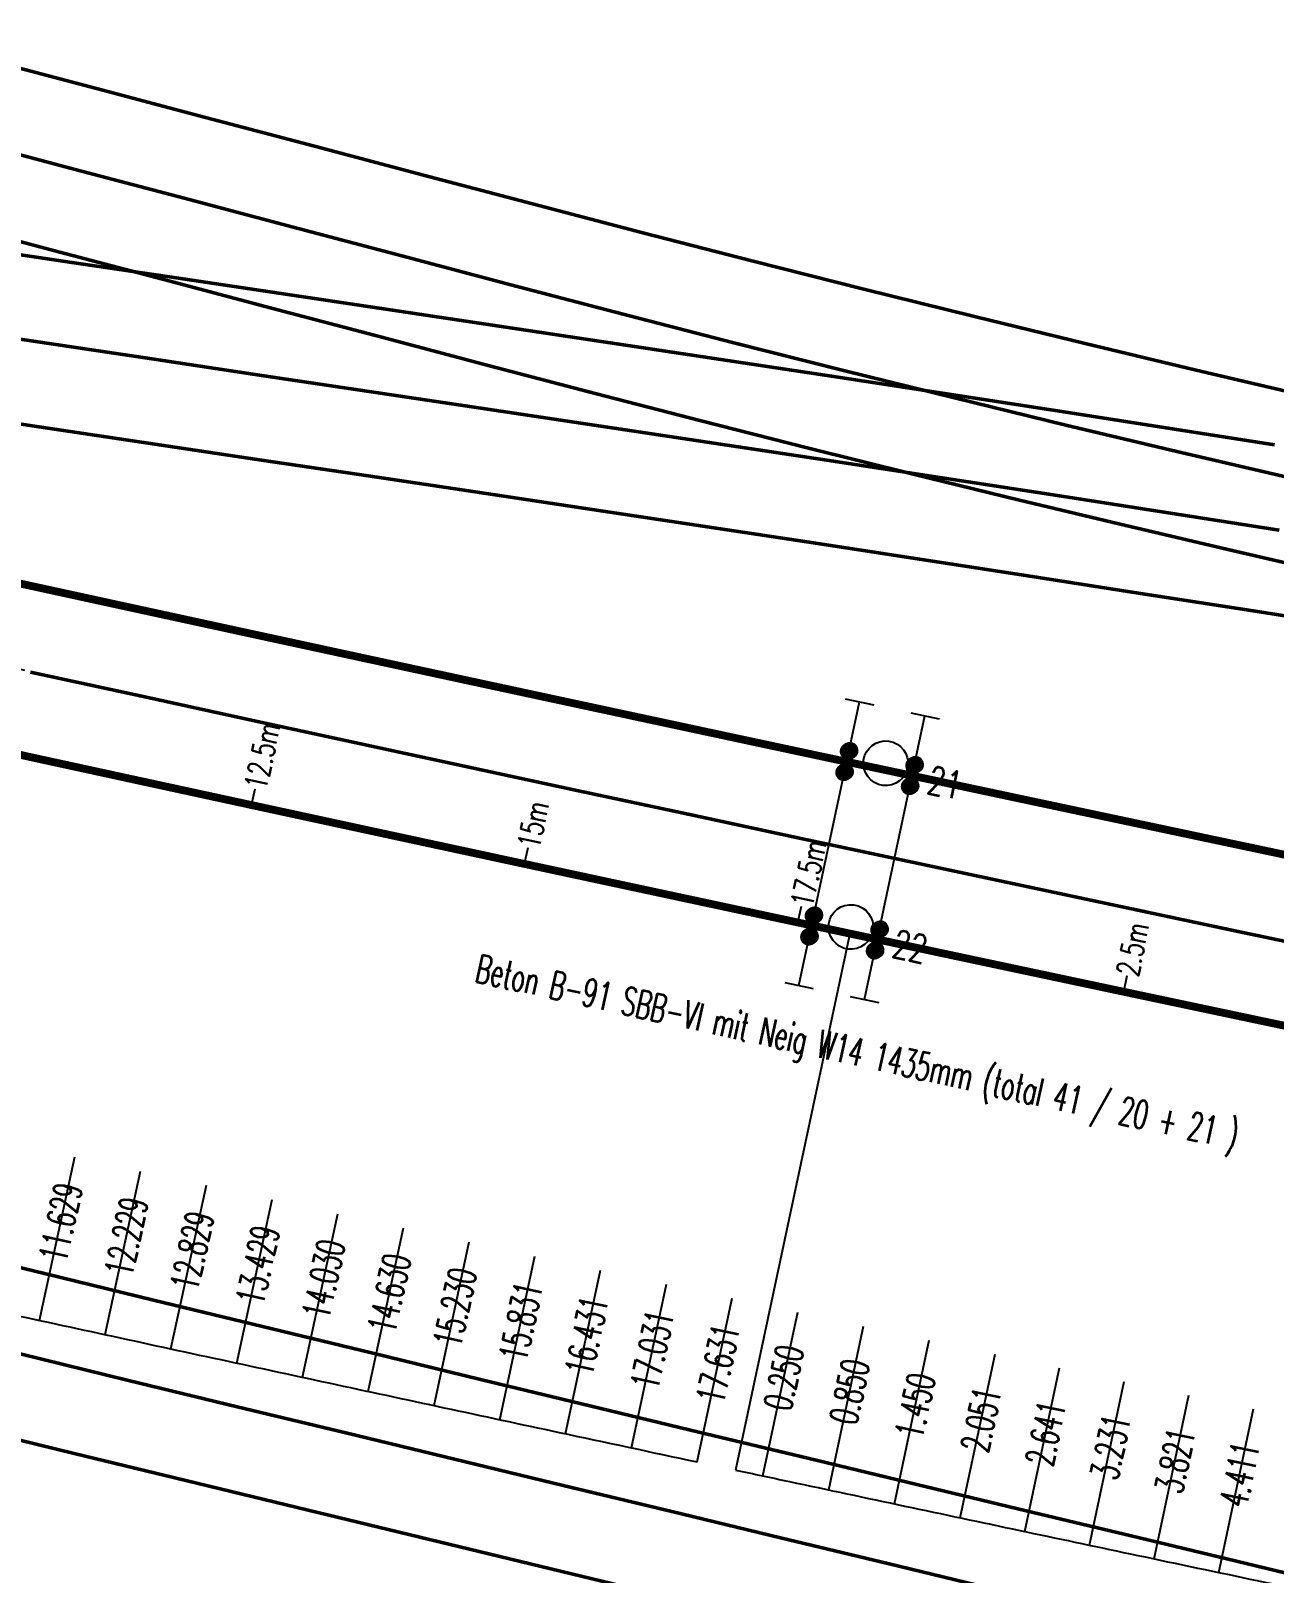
# Model space of a CAD drawing. Header units: millimetres. Extents: x 2688706 to 2690835, y 1254387 to 1255241.
# Drawn here: x 2689347.77 to 2689358.9, y 1254904.45 to 1254918.25 of the extents above; entities that cross this region are included whole.
import ezdxf
from ezdxf.enums import TextEntityAlignment as Align

# ---------------------------------------------------------------- set-up
doc = ezdxf.new("R2010")
doc.units = ezdxf.units.MM
doc.linetypes.add('STRICHLINIE', pattern=[0.75, 0.5, -0.25])
doc.linetypes.add('STRICHPUNKT', pattern=[1, 0.5, -0.25, 0, -0.25])
for name, color, linetype in [('A-GL-0017-_____', 1, 'STRICHPUNKT'), ('BS-TR-B-Gleisstrang-LinieGeometrie', 7, 'Continuous'), ('BS-TR-N-Gleisstrang-LinieGeometrie', 7, 'Continuous'), ('L-GL-0017-_____', 2, 'Continuous'), ('L-ST-0017-_____', 7, 'Continuous'), ('P-OF-0017-_____', 7, 'Continuous'), ('S-OF-0017-_____', 7, 'STRICHLINIE'), ('S-ON-0017-_____', 7, 'Continuous'), ('T-00', 7, 'Continuous'), ('T-DD-0017-_____', 7, 'Continuous'), ('T-MK-0017-_____', 1, 'Continuous'), ('T-SS-0017-_____', 7, 'Continuous'), ('T-ST', 7, 'Continuous')]:
    doc.layers.add(name, color=color, linetype=linetype)
doc.layers.get('P-OF-0017-_____').off()
doc.layers.get('S-OF-0017-_____').off()
doc.styles.add('R6', font='simplex.shx', dxfattribs={"width": 0.6})
doc.styles.add('R7', font='simplex.shx', dxfattribs={"width": 0.7})

# ---------------------------------------------------------------- blocks, each defined once
blk = doc.blocks.new('WeiVlpSchwelleR')
at = {"color": 7}
for p, q in [((-0.4999999999999886, -0.1300000000000048), (-0.4999999999999886, 0.1299999999999719)), ((0.5000000000000153, -0.1300000000000075), (0.5000000000000082, 0.1299999999999692))]:
    blk.add_line(p, q, dxfattribs=at)
at = {"color": 0, "linetype": 'ByBlock', "lineweight": -2}
blk.add_line((0.5000000000000118, -1.201402631621339e-14), (-0.4999999999999868, 4.853087807381139e-15), dxfattribs=at)
at = {"style": 'R6', "width": 0.6}
blk.add_attdef('LAENGE', text='', height=0.25, rotation=90, dxfattribs=at).set_placement((1.229737067022978, 0.007106245459260857, 6e-06), align=Align.MIDDLE)
at = {"style": 'R6', "width": 0.6, "flags": 1}
for tag, p in [('WVP-SKML', (-3, -5.426215032855453e-14, 2e-06)), ('WVP-SKMR', (5, -5.426215032855453e-14, 2e-06))]:
    blk.add_attdef(tag, text='', height=0.25, rotation=180, dxfattribs=at).set_placement(p, align=Align.MIDDLE_CENTER)
for tag, rotation, p in [('VERKLINKS', 180, (-0.8611075787620777, -8.73603956063954e-05, 2e-06)), ('VERKRECHTS', 179.9999999999973, (0.8750000000000082, -5.459328261269093e-14, 2e-06))]:
    blk.add_attdef(tag, text='', height=0.25, rotation=rotation, dxfattribs=at).set_placement(p, align=Align.MIDDLE)
at = {"color": 1, "extrusion": (-1, 1.836970198721029e-16, 1.224646799147353e-16), "style": 'R6', "width": 0.6, "flags": 8}
blk.add_attdef('WVP-ANL', text='', height=0.25, rotation=270, dxfattribs=at).set_placement((1.829950611378862e-14, -6.12323399573665e-17, 0.4999999999999904), align=Align.MIDDLE)
at = {"style": 'R6', "width": 0.6, "flags": 1}
blk.add_attdef('VERSCHIEBUNG', text='', height=0.25, rotation=179.9999999999999, dxfattribs=at).set_placement((1.75503510535756, -5.395683899678261e-14, 2.000000000057511e-06), align=Align.MIDDLE_LEFT)
at = {"color": 1, "extrusion": (1, -1.83697019872103e-16, 3.374459510989179e-32), "style": 'R6', "width": 0.6, "flags": 8}
blk.add_attdef('WVP-ANR', text='', height=0.25, rotation=270, dxfattribs=at).set_placement((-1.90594986648479e-14, -7.137320858570557e-15, 0.5000000000000118), align=Align.MIDDLE)
at = {"style": 'R6', "width": 0.6}
blk.add_attdef('BEZEICHNUNG', text='', height=0.25, rotation=180, dxfattribs=at).set_placement((3.371428571428583, -5.426215032855453e-14, 2.000000000057511e-06), align=Align.MIDDLE_LEFT)
blk = doc.blocks.new('st_Norm_a')
at = {"color": 0, "linetype": 'ByBlock', "lineweight": -2}
blk.add_circle((0, 0, 1), 0.2, dxfattribs=at)
at = {"layer": 'T-ST', "color": 0, "linetype": 'ByBlock', "lineweight": -2, "style": 'R7', "width": 0.7}
blk.add_attdef('WVP-STNR', text='', height=0.25, dxfattribs=at).set_placement((0.55, 0), align=Align.MIDDLE)
blk = doc.blocks.new('VisualisierungSpannklemmeGelb')
at = {"linetype": 'ByBlock', "lineweight": -2}
h = blk.add_hatch(dxfattribs=at)
h.set_pattern_fill('ANSI31', color=0, scale=0.005, style=0)
h.set_pattern_definition([(45, (-0.0965000000000017, 1.706967900361178e-15), (-0.0004419417382415922, 0.0004419417382415923), [])])
h.paths.add_polyline_path([(-0.0215000000000017, 1.706967900361178e-15, 1), (-0.1715000000000017, 1.706967900361178e-15, 1)])
h = blk.add_hatch(dxfattribs=at)
h.set_pattern_fill('ANSI31', color=0, scale=0.005, style=0)
h.set_pattern_definition([(45, (0.09649999999999831, 1.706967900361178e-15), (-0.0004419417382415922, 0.0004419417382415923), [])])
h.paths.add_polyline_path([(0.1714999999999983, 1.706967900361178e-15, 1), (0.02149999999999831, 1.706967900361178e-15, 1)])
blk = doc.blocks.new('pla_Bef-WsSkl1K')
blk.add_lwpolyline([(-0.1, -0.1), (0.1, -0.1), (0.1, 0.1), (-0.1, 0.1)], close=True)
at = {"layer": 'T-00'}
blk.add_blockref('VisualisierungSpannklemmeGelb', (0, 0), dxfattribs=at)
at = {"style": 'R7', "width": 0.7}
blk.add_attdef('WVP-PLNR', text='', height=0.2, dxfattribs=at).set_placement((0, 0), align=Align.MIDDLE_LEFT)
at = {"style": 'R7', "width": 0.7, "flags": 1}
for tag, p in [('WVP-PLDI', (0.4400000000000003, -0.2)), ('WVP-PLSP', (0.4771428571428575, -0.4)), ('WVP-PLFK', (0.4714285714285725, -0.6))]:
    blk.add_attdef(tag, text='', height=0.2, dxfattribs=at).set_placement(p, align=Align.MIDDLE)
blk = doc.blocks.new('WeiVlpAbstMarkeR')
blk.add_line((0, 0), (0.1500000000000004, -1.110223024625157e-16))
at = {"style": 'R7', "width": 0.7}
blk.add_attdef('ATTR', text='', height=0.2, dxfattribs=at).set_placement((0.1500000000000004, -1.110223024625157e-16), align=Align.MIDDLE_LEFT)
blk = doc.blocks.new('Weiche-17')
at = {"layer": 'A-GL-0017-_____', "flags": 128}
blk.add_lwpolyline([(475.39812, 22.55147, 0.0004452805455237393), (477.4771005943918, 22.85154517415369, 0.0004311446533847599), (479.5555520255479, 23.15526402969025, 0.0004170087615903658), (481.6334852828953, 23.46250814016927, 0.0004028728696962567), (483.7109119553459, 23.77315915688483, 0.0003887369781241495), (485.7878442110915, 24.08709880788378, 0.0003746010866462676), (487.8642947774185, 24.40420889681944, 0.0003604651954677763), (489.9402769205422, 24.72437130164708, 0.000346329304144427), (492.0158044254583, 25.0474679731669, 0.0003321934130978907), (494.0908915758151, 25.37338093341981, 0.0003180575223168365), (496.1655531338057, 25.70199227392568, 0.0003039216313571017), (498.2398043200633, 26.0331841538751, 0.0002897857408567291), (500.3136607936083, 26.36683879799728, 0.0002756498503714833), (502.3871386317753, 26.70283849451734, 0.0002615139598900753), (504.4602543101777, 27.04106559287578, 0.0002473780694012016), (506.5330246826847, 27.38140250136327, 0.0002332421795430468), (508.6054669614134, 27.72373168464735, 0.0002191062894383296), (510.6775986967368, 28.06793566119826, 0.0002049703990757556), (512.7494377573062, 28.41389700061882, 0.0001908345093100122), (514.8210023100872, 28.7614983208845, 0.0001766986192637953), (516.8923108004108, 29.11062228549875, 0.0001625627293588324), (518.9633819320339, 29.46115160056984, 0.0001484268395837956), (521.0342346472154, 29.81296901181445, 0.0001342909503602223), (523.1048881068024, 30.16595730149421, 0.0001201550603784216), (525.175361670315, 30.5199992852883, 0.0001060191704923567), (527.2456748760712, 30.8749778091149, 9.188328155703875e-05), (529.3158474212829, 31.23077574589596, 7.774739182920805e-05), (531.3858991421828, 31.58727599228089, 6.361150216352739e-05), (533.4558499941514, 31.94436146532986, 4.947561254868681e-05), (535.5257200318508, 32.30191509916348, 3.533972297339609e-05), (537.5955293893616, 32.65981984158449, 2.120383169441323e-05), (539.6652982603255, 33.01795865067623, 7.067940432379707e-06), (541.73506, 33.37619), (576.2267308229154, 39.34672553160775)], format="xyb", dxfattribs=at)
at = {"layer": 'L-GL-0017-_____', "lineweight": 70, "const_width": 0.07, "flags": 128}
for points in [[(499.7093040346161, 27.02902984350849, 6.777465194615325e-05), (500.1940990751161, 27.10724746587675, 0.0002756498503715644), (502.2667606119924, 27.44311488368112, 0.0001255223327312337), (503.2614940103805, 27.60512707020804, 0.0001359916228799123), (504.3391019859742, 27.78121565491756, 0.0002473780694012214), (506.4111400303556, 28.1214323193617, 0.000233242179542905), (508.4828919375709, 28.46364746602421, 0.0002191062894382766), (510.5543752392596, 28.8077437305833, 0.0002049703990757394), (512.6256077863018, 29.15360379272079, 0.0001908345093100014), (514.6966077288905, 29.50111037336137, 6.976721133399979e-05), (515.5142607307691, 29.63874790143768, 6.976721133399979e-05)], [(499.9482304004511, 25.54818068355571, 6.77461037936029e-05), (500.4332225121016, 25.6264301301178, 0.0002756498503715662), (502.507516651558, 25.96256210535375, 0.0001255455826870005), (503.5031777709094, 26.12472543728136, 0.0001359683725625341), (504.5814066343789, 26.30091553083412, 0.000247378069401212), (506.6549093350141, 26.64137268336481, 0.000233242179542899), (508.7280419852528, 26.98381590327062, 0.0002191062894382727), (510.8008221542116, 27.32812759181252, 0.0002049703990757335), (512.8732677283105, 27.67419020851776, 0.0001908345093100259), (514.9453968912837, 28.0218862684078, 6.990056032380166e-05), (515.7650262549788, 28.15985670708663, 6.990056032380166e-05)], [(482.5249252003709, 24.35372267461468, 0.0002085027700635393), (483.5993952700087, 24.51482217260786, 0.0003887369781242024), (485.6751744137347, 24.82858752442871, 0.0003746010866464332), (487.7505140570986, 25.14552795612099, 0.0003280888992193331), (489.6390815744622, 25.4366616796748, 3.237629174612025e-05), (489.8254274400337, 25.46552553446713, 0.0003463293041445803), (491.8999283218047, 25.78846239190557, 0.0003321934130976577), (493.9740309609236, 26.11422072493156, 0.0003180575223169402), (496.0477500951068, 26.44268279234302, 0.0003039216313571385), (498.1211009211729, 26.77373091343316, 0.0002220110840587844), (499.7093040346161, 27.02902984350849, 0.0002220110840587844)], [(482.180262244317, 22.78564837926902, 0.0001098406681318017), (482.7470060790263, 22.87025371096787, 0.0002084475913167692), (483.8224286406825, 23.0314961411616, 0.0003887369781242153), (485.9005140084467, 23.34561009133836, 0.0003746010866464211), (487.9780754977386, 23.66288983751815, 0.0003281326467472081), (489.8688406240345, 23.95436250470052, 3.233254579324841e-05), (490.0551264010509, 23.98321706882712, 0.0003463293041445939), (492.1316805291123, 24.30647355442807, 0.0003321934130976573), (494.2077521907042, 24.63254114190772, 0.0003180575223169383), (496.2833561725043, 24.9613017555082, 0.0003039216313571348), (498.358507718953, 25.29263739431713, 0.0002220396329825737), (499.9482304004511, 25.54818068355571, 0.0001944252620415568)]]:
    blk.add_lwpolyline(points, format="xyb", dxfattribs=at)
at = {"layer": 'T-MK-0017-_____'}
for p, q in [((499.9482304004511, 25.54818068355571), (500.7306812412565, 20.69434776639991)), ((504.5116594055842, 21.30776780929819), (504.2699983009915, 22.78817312897487)), ((505.0953410511567, 21.403135897727), (504.8532451656957, 22.8834701783011)), ((503.9279497758159, 21.21257115080235), (503.6867234729372, 22.69304738188459)), ((502.7603645728641, 21.02268281539597), (502.5200295256193, 22.50330399080372)), ((503.3442122122116, 21.11754593045184), (503.1034207318527, 22.5980929452361)), ((502.1663393248317, 20.92635639541872), (501.9264706105582, 22.40705319082039)), ((501.5722837682949, 20.83021706823539), (501.332881410786, 22.31098933675584)), ((500.3839591673724, 20.63845524128232), (500.1455231273385, 22.11938341469686)), ((500.9781615211381, 20.73425975663542), (500.7392351575746, 22.21510890249543)), ((499.7897197324978, 20.54288096635972), (499.5517740421309, 22.02388800497765)), ((498.6010640381606, 20.352313559601), (498.3641206812314, 21.83348129001073)), ((499.1954486854722, 20.44750344986603), (498.9579933708578, 21.9285891913278)), ((498.0066374382523, 20.25732859927951), (497.7702084342507, 21.73857851947084)), ((496.8176491724151, 20.06797297358896), (496.5822585349662, 21.54938825898378)), ((497.4121778904523, 20.16255006058429), (497.1762632678879, 21.64388199194211)), ((496.2230321819644, 19.9736016105939), (495.9881799113896, 21.45510233992407)), ((495.0336955127647, 19.7855071732152), (494.799920068912, 21.26717820345488)), ((495.6283809359039, 19.87944633965785), (495.3940670632182, 21.3610323172734)), ((494.4388940757416, 19.69177519734613), (494.2056786141891, 21.17353447215863))]:
    blk.add_line(p, q, dxfattribs=at)
at = {"layer": 'T-MK-0017-_____', "flags": 128}
for points in [[(500.7306812412565, 20.69434776639991, 6.774610379362754e-05), (501.2169886372347, 20.77280942315724, 0.0002756498503715644), (503.2966338983272, 21.10980852858984, 0.0001255455826870904), (504.2947318851575, 21.27236875313702, 0.0001359683725624835), (505.3755996995796, 21.44899006962464, 0.0002473780694012182), (507.4539030503353, 21.79023546114377, 0.0002332421795428845), (509.5315613113769, 22.13342622835853, 0.0002191062894382827), (511.608592174652, 22.47844400419308, 0.0001055901464401979), (512.6782926115467, 22.65684696654704, 0.0001055901464401979)], [(482.9051050890885, 17.92284468718981, 0.0001098406681317845), (483.4739853881848, 18.00776895712329, 0.0002084475913167948), (484.553461989552, 18.16961922579708, 0.0003887369781241938), (486.6391064354801, 18.48487577191236, 0.0003746010866464362), (488.7239504379882, 18.80326768442615, 0.0003281326467472317), (490.6210933224645, 19.09572352088844, 3.233254579331496e-05), (490.8080074618472, 19.12467541462593, 0.0003463293041447977), (492.8912914864517, 19.44897954096768, 0.0003321934130976595), (494.9738169853692, 19.7760607674295, 0.0003180575223169336), (497.055598905749, 20.10579992168459, 0.0003039216313571308), (499.1366526481251, 20.43807795328462, 0.0001737398188541544), (500.3839591673735, 20.63845524128265, 0.0001737398188541544)]]:
    blk.add_lwpolyline(points, format="xyb", dxfattribs=at)
at = {"layer": 'L-ST-0017-_____', "color": 7}
for p, rotation, values in [((499.7093040346162, 27.02902984350862), 9.157445818796838, {'WVP-STNR': '21'}), ((499.9482304004511, 25.54818068355598), 9.157452361722072, {'WVP-STNR': '22'})]:
    blk.add_blockref('st_Norm_a', p, dxfattribs=dict(at, rotation=rotation)).add_auto_attribs(values)
at = {"layer": 'P-OF-0017-_____'}
for p, rotation in [((499.9555574779292, 27.0722891869325), 99.16535354263225), ((499.3634483145157, 26.97685640351574), 99.14638286018369), ((499.6029970560709, 25.48901723195854), 99.14638286018628), ((500.195598831189, 25.58452941172504), 99.16535354263485)]:
    blk.add_blockref('pla_Bef-WsSkl1K', p, dxfattribs=dict(at, rotation=rotation))
at = {"layer": 'S-OF-0017-_____'}
ref = blk.add_blockref('WeiVlpSchwelleR', (504.1807842978736, 26.99534045270116), dxfattribs=dict(at, xscale=2.6, rotation=279.2880073146746))
ref.add_attrib('WVP-SKMR', '4.411', dxfattribs={"layer": 'T-MK-0017-_____', "height": 0.25, "rotation": 99.28800731467457, "style": 'R6', "width": 0.6}).set_placement((504.9500835198801, 22.29133646607146), align=Align.MIDDLE_CENTER)
ref = blk.add_blockref('WeiVlpSchwelleR', (503.5987451080517, 26.90024072608639), dxfattribs=dict(at, xscale=2.6, rotation=279.2711796891821))
ref.add_attrib('WVP-SKMR', '3.821', dxfattribs={"layer": 'T-MK-0017-_____', "height": 0.25, "rotation": 99.27117968918208, "style": 'R6', "width": 0.6}).set_placement((504.3666627428286, 22.1960110011042), align=Align.MIDDLE_CENTER)
ref = blk.add_blockref('WeiVlpSchwelleR', (502.4345830622747, 26.71055412365445), dxfattribs=dict(at, xscale=2.6, rotation=279.2375244381969))
ref.add_attrib('WVP-SKMR', '2.641', dxfattribs={"layer": 'T-MK-0017-_____', "height": 0.25, "rotation": 99.23752443819693, "style": 'R6', "width": 0.6}).set_placement((503.1997373239963, 22.0058741393224), align=Align.MIDDLE_CENTER)
ref = blk.add_blockref('WeiVlpSchwelleR', (503.0166780127821, 26.80531194700779), dxfattribs=dict(at, xscale=2.6, rotation=279.2543520636895))
ref.add_attrib('WVP-SKMR', '3.231', dxfattribs={"layer": 'T-MK-0017-_____', "height": 0.25, "rotation": 99.25435206368951, "style": 'R6', "width": 0.6}).set_placement((503.7832139940887, 22.10085688945169), align=Align.MIDDLE_CENTER)
ref = blk.add_blockref('WeiVlpSchwelleR', (501.8524596735726, 26.61597116246776), dxfattribs=dict(at, xscale=2.6, rotation=279.2198613477349))
ref.add_attrib('WVP-SKMR', '2.051', dxfattribs={"layer": 'T-MK-0017-_____', "height": 0.25, "rotation": 99.21986134773488, "style": 'R6', "width": 0.6}).set_placement((502.6161635445172, 21.91105552064062), align=Align.MIDDLE_CENTER)
ref = blk.add_blockref('WeiVlpSchwelleR', (501.260196074514, 26.51993040936986), dxfattribs=dict(at, xscale=2.6, rotation=279.201816064427))
ref.add_attrib('WVP-SKMR', '1.450', dxfattribs={"layer": 'T-MK-0017-_____', "height": 0.25, "rotation": 99.20181606442702, "style": 'R6', "width": 0.6}).set_placement((502.0224180962676, 21.81477447265972), align=Align.MIDDLE_CENTER)
ref = blk.add_blockref('WeiVlpSchwelleR', (500.6679022568342, 26.42407619422124), dxfattribs=dict(at, xscale=2.6, rotation=279.1837707811192))
ref.add_attrib('WVP-SKMR', '0.850', dxfattribs={"layer": 'T-MK-0017-_____', "height": 0.25, "rotation": 99.18377078111921, "style": 'R6', "width": 0.6}).set_placement((501.4286423537895, 21.71868042934766), align=Align.MIDDLE_CENTER)
ref = blk.add_blockref('WeiVlpSchwelleR', (498.2984170760467, 26.04258026892103), dxfattribs=dict(at, xscale=2.6, rotation=279.1084414952931))
ref.add_attrib('WVP-SKMR', '16.431', dxfattribs={"layer": 'T-MK-0017-_____', "height": 0.25, "rotation": 99.10844149529302, "style": 'R6', "width": 0.6}).set_placement((499.0529754967035, 21.33615489474309), align=Align.MIDDLE_CENTER)
ref = blk.add_blockref('WeiVlpSchwelleR', (498.8908356374741, 26.13766047078616), dxfattribs=dict(at, xscale=2.6, rotation=279.1274121777416))
ref.add_attrib('WVP-SKMR', '17.031', dxfattribs={"layer": 'T-MK-0017-_____', "height": 0.25, "rotation": 99.12741217774158, "style": 'R6', "width": 0.6}).set_placement((499.6469523182776, 21.43148518953048), align=Align.MIDDLE_CENTER)
ref = blk.add_blockref('WeiVlpSchwelleR', (497.7059664440976, 25.94770010715411), dxfattribs=dict(at, xscale=2.6, rotation=279.0886369683203))
ref.add_attrib('WVP-SKMR', '15.831', dxfattribs={"layer": 'T-MK-0017-_____', "height": 0.25, "rotation": 99.08863696832022, "style": 'R6', "width": 0.6}).set_placement((498.4588980240031, 21.24101419784684), align=Align.MIDDLE_CENTER)
ref = blk.add_blockref('WeiVlpSchwelleR', (496.520966531761, 25.75855690775461), dxfattribs=dict(at, xscale=2.599999999999999, rotation=279.0488448051548))
ref.add_attrib('WVP-SKMR', '14.630', dxfattribs={"layer": 'T-MK-0017-_____', "height": 0.25, "rotation": 99.04884480515476, "style": 'R6', "width": 0.6}).set_placement((497.2706291169137, 21.05134921939898), align=Align.MIDDLE_CENTER)
ref = blk.add_blockref('WeiVlpSchwelleR', (497.113482908025, 25.85302563401706), dxfattribs=dict(at, xscale=2.6, rotation=279.0687408867375))
ref.add_attrib('WVP-SKMR', '15.230', dxfattribs={"layer": 'T-MK-0017-_____', "height": 0.25, "rotation": 99.06874088673754, "style": 'R6', "width": 0.6}).set_placement((497.8647800358513, 21.14607855139431), align=Align.MIDDLE_CENTER)
ref = blk.add_blockref('WeiVlpSchwelleR', (495.9284172649411, 25.66429470613502), dxfattribs=dict(at, xscale=2.6, rotation=279.0285783881071))
ref.add_attrib('WVP-SKMR', '14.030', dxfattribs={"layer": 'T-MK-0017-_____', "height": 0.25, "rotation": 99.02857838810706, "style": 'R6', "width": 0.6}).set_placement((496.6764147899458, 20.95682214482585), align=Align.MIDDLE_CENTER)
ref = blk.add_blockref('WeiVlpSchwelleR', (494.7432167075636, 25.47641289381045), dxfattribs=dict(at, xscale=2.6, rotation=278.986935426629))
ref.add_attrib('WVP-SKMR', '12.829', dxfattribs={"layer": 'T-MK-0017-_____', "height": 0.25, "rotation": 98.98693542662905, "style": 'R6', "width": 0.6}).set_placement((495.4877926122925, 20.76839792622718), align=Align.MIDDLE_CENTER)
ref = blk.add_blockref('WeiVlpSchwelleR', (495.3358340554746, 25.57024612349505), dxfattribs=dict(at, xscale=2.6, rotation=279.007756907368))
ref.add_attrib('WVP-SKMR', '13.429', dxfattribs={"layer": 'T-MK-0017-_____', "height": 0.25, "rotation": 99.00775690736806, "style": 'R6', "width": 0.6}).set_placement((496.0821208196195, 20.862502048192), align=Align.MIDDLE_CENTER)
ref = blk.add_blockref('WeiVlpSchwelleR', (494.1505652994703, 25.38279502947262), dxfattribs=dict(at, xscale=2.6, rotation=278.96611394589))
ref.add_attrib('WVP-SKMR', '12.229', dxfattribs={"layer": 'T-MK-0017-_____', "height": 0.25, "rotation": 98.96611394589002, "style": 'R6', "width": 0.6}).set_placement((494.8934302464531, 20.67450979135901), align=Align.MIDDLE_CENTER)
ref = blk.add_blockref('WeiVlpSchwelleR', (492.9651579004278, 25.19622271323146), dxfattribs=dict(at, xscale=2.6, rotation=278.9227133615631))
ref.add_attrib('WVP-SKMR', '11.028', dxfattribs={"layer": 'T-MK-0017-_____', "height": 0.25, "rotation": 98.92271336156307, "style": 'R6', "width": 0.6}).set_placement((493.7044561881621, 20.48737611829505), align=Align.MIDDLE_CENTER)
ref = blk.add_blockref('WeiVlpSchwelleR', (493.5578792997233, 25.28939641388752), dxfattribs=dict(at, xscale=2.6, rotation=278.9444602414383))
ref.add_attrib('WVP-SKMR', '11.629', dxfattribs={"layer": 'T-MK-0017-_____', "height": 0.25, "rotation": 98.9444602414383, "style": 'R6', "width": 0.6}).set_placement((494.2989647988101, 20.58083076223363), align=Align.MIDDLE_CENTER)
ref = blk.add_blockref('WeiVlpSchwelleR', (492.3724011793142, 25.10327398944764), dxfattribs=dict(at, xscale=2.6, rotation=278.9009664816878))
ref.add_attrib('WVP-SKMR', '10.428', dxfattribs={"layer": 'T-MK-0017-_____', "height": 0.25, "rotation": 98.90096648168777, "style": 'R6', "width": 0.6}).set_placement((493.1099121491913, 20.39414712959343), align=Align.MIDDLE_CENTER)
at = {"layer": 'S-ON-0017-_____'}
ref = blk.add_blockref('WeiVlpSchwelleR', (500.0755781545591, 26.32840929932877), dxfattribs=dict(at, xscale=2.6, rotation=279.1653535426388))
ref.add_attrib('WVP-SKMR', '0.250', dxfattribs={"layer": 'T-MK-0017-_____', "height": 0.25, "rotation": 99.16535354263875, "style": 'R6', "width": 0.6}).set_placement((500.834805703, 21.62276924415143), align=Align.MIDDLE_CENTER)
ref = blk.add_blockref('WeiVlpSchwelleR', (499.4832226852933, 26.23293681773703), dxfattribs=dict(at, xscale=2.6, rotation=279.1463828601902))
ref.add_attrib('WVP-SKMR', '17.631', dxfattribs={"layer": 'T-MK-0017-_____', "height": 0.25, "rotation": 99.1463828601902, "style": 'R6', "width": 0.6}).set_placement((500.2408975433521, 21.52701214533105), align=Align.MIDDLE_CENTER)
ref = blk.add_blockref('WeiVlpSchwelleR', (488.2220857717664, 24.45916964062599), dxfattribs=dict(at, xscale=2.6, rotation=278.7401358112105))
ref.add_attrib('BEZEICHNUNG', 'Beton B-91 SBB-VI mit Neig W14 1435mm (total 41 / 20 + 21 )', dxfattribs={"layer": 'T-SS-0017-_____', "height": 0.25, "rotation": 8.740135811210399, "style": 'R6', "width": 0.6}).set_placement((496.9444678208098, 24.05395578132357), align=Align.MIDDLE_LEFT)
ref.add_attrib('WVP-SKMR', '6.226', dxfattribs={"layer": 'T-MK-0017-_____', "height": 0.25, "rotation": 98.74013581121042, "style": 'R6', "width": 0.6}).set_placement((488.9463752178458, 19.74799112445963), align=Align.MIDDLE_CENTER)
at = {"layer": 'T-DD-0017-_____'}
for p, rotation, values in [((502.4200489442164, 25.94834087070967), 99.3761097092078, {'ATTR': '2.5m'}), ((499.4767587223666, 25.47224189832309), 98.83749774642733, {'ATTR': '17.5m'}), ((497.0082401302334, 25.07674864447517), 98.83749774658484, {'ATTR': '15m'}), ((494.539148289843, 24.68485029983208), 98.83749774648389, {'ATTR': '12.5m'})]:
    blk.add_blockref('WeiVlpAbstMarkeR', p, dxfattribs=dict(at, rotation=rotation)).add_auto_attribs(values)

msp = doc.modelspace()

# ---------------------------------------------------------------- linework, layer by layer
at = {"layer": 'BS-TR-B-Gleisstrang-LinieGeometrie', "lineweight": 50}
for points in [[(2689359.02491647, 1254914.25382841, 454.634161990477), (2689358.02787781, 1254914.48699429, 454.627042485293), (2689357.03188826, 1254914.72460161, 454.619392344469), (2689356.03696762, 1254914.96664566, 454.611211561844), (2689355.04313563, 1254915.21312162, 454.602508863016), (2689354.05041205, 1254915.4640246, 454.593491706577), (2689353.0588166, 1254915.71934962, 454.584248270636), (2689352.06836896, 1254915.9790916, 454.57477855384), (2689352.06837, 1254915.97909, 454.57478), (2689351.09305495, 1254916.23706087, 454.565228495692), (2689350.11773991, 1254916.49503175, 454.555457326205), (2689349.14242486, 1254916.75300262, 454.54546649015), (2689348.16710981, 1254917.01097349, 454.5352559861061), (2689347.19179477, 1254917.26894436, 454.52482581262), (2689346.21647972, 1254917.52691524, 454.514175968209)], [(2689345.8525998, 1254915.76337869, 454.598862002281), (2689346.85360143, 1254915.61404956, 454.60281415977), (2689347.85460306, 1254915.46472043, 454.606766317258), (2689348.85560468, 1254915.3153913, 454.610718474747), (2689349.85660631, 1254915.16606217, 454.614670632236), (2689350.85760793, 1254915.01673304, 454.618622789724), (2689351.85860956, 1254914.86740391, 454.622574947213), (2689351.85861, 1254914.86741, 454.62257), (2689352.87094613, 1254914.71583242, 454.626567230435), (2689353.88311834, 1254914.56316413, 454.630564460871), (2689354.89512547, 1254914.40940533, 454.634561691306), (2689355.90696634, 1254914.25455618, 454.638558921742), (2689356.91863977, 1254914.09861686, 454.642556152177), (2689357.93014459, 1254913.94158756, 454.646553382612), (2689358.94147962, 1254913.78346846, 454.650550613048)], [(2689347.76973123, 1254912.51396497, 454.738158355586), (2689348.75007747, 1254912.30039742, 454.742303935251), (2689349.73055851, 1254912.08744964, 454.746305698521), (2689350.71117124, 1254911.87510909, 454.750163645643), (2689351.69191254, 1254911.66336317, 454.753877776854), (2689352.67277934, 1254911.45219933, 454.757448092384), (2689353.65376856, 1254911.24160497, 454.760874592453), (2689354.63487717, 1254911.03156752, 454.764157277271), (2689355.61610215, 1254910.82207437, 454.767296147041), (2689356.5974405, 1254910.61311293, 454.770291201957), (2689357.57888925, 1254910.40467061, 454.773142442203), (2689358.56044544, 1254910.19673479, 454.775849867955), (2689359.54210612, 1254909.98929287, 454.778413479379)], [(2689336.02074795, 1254909.27221636, 454.8), (2689336.99137859, 1254909.0316684, 454.8), (2689337.96212305, 1254908.79158017, 454.8), (2689338.93297811, 1254908.55193958, 454.8), (2689339.90394057, 1254908.31273455, 454.8), (2689340.87500727, 1254908.07395298, 454.8), (2689341.84617502, 1254907.83558279, 454.8), (2689342.8174407, 1254907.59761187, 454.8), (2689343.78880115, 1254907.36002813, 454.8), (2689344.76025326, 1254907.12281946, 454.8), (2689345.73179393, 1254906.88597374, 454.8), (2689346.70342006, 1254906.64947887, 454.8), (2689347.67512858, 1254906.41332274, 454.8), (2689348.64691642, 1254906.17749322, 454.8), (2689349.61878053, 1254905.94197818, 454.8), (2689350.59071786, 1254905.70676552, 454.8), (2689351.56272538, 1254905.4718431, 454.8), (2689352.53480007, 1254905.23719878, 454.8), (2689353.50693893, 1254905.00282044, 454.8), (2689354.47913896, 1254904.76869595, 454.8), (2689355.45139716, 1254904.53481316, 454.8), (2689356.42371056, 1254904.30115994, 454.8)]]:
    msp.add_polyline3d(points, dxfattribs=at)
at = {"layer": 'BS-TR-N-Gleisstrang-LinieGeometrie', "color": 1, "lineweight": 50, "true_color": 0xff0000}
for points in [[(2689352.25998552, 1254916.70353419, 454.543756620641), (2689351.28466325, 1254916.96147777, 454.53356508759), (2689350.30934099, 1254917.21942134, 454.523153979992), (2689349.33401872, 1254917.47736491, 454.512523296365), (2689348.35869645, 1254917.73530848, 454.501673035202), (2689347.38337418, 1254917.99325205, 454.490603194959), (2689346.40805192, 1254918.25119563, 454.479313774063)], [(2689351.87675448, 1254915.25464581, 454.605803379359), (2689350.90144665, 1254915.51264398, 454.5968921419731), (2689349.92613883, 1254915.77064215, 454.587761053505), (2689348.950831, 1254916.02864033, 454.578410112658), (2689347.97552318, 1254916.2866385, 454.568839318098), (2689347.00021535, 1254916.54463667, 454.559048668462), (2689346.02490753, 1254916.80263485, 454.549038162355)], [(2689372.19937517, 1254912.36785894, 454.684415271649), (2689371.1937964, 1254912.54231002, 454.679698571084), (2689370.18900505, 1254912.72124064, 454.674786437436), (2689369.18502106, 1254912.90464725, 454.669678870164), (2689368.18186438, 1254913.0925262, 454.664375868707), (2689367.17955492, 1254913.28487376, 454.65887743248), (2689366.17811259, 1254913.48168612, 454.653183560878), (2689365.17755729, 1254913.68295935, 454.647294253277), (2689364.17790887, 1254913.88868948, 454.641209509028), (2689363.1791872, 1254914.0988724, 454.6349293274599), (2689362.18141211, 1254914.31350395, 454.628453707885), (2689361.18460341, 1254914.53257986, 454.621782649589), (2689360.18878091, 1254914.75609578, 454.61484272637), (2689359.19396437, 1254914.98404728, 454.607472356516), (2689358.20017355, 1254915.21642982, 454.5996657597), (2689357.20742819, 1254915.4532388, 454.591422931645), (2689356.21574801, 1254915.6944695, 454.5827438678321), (2689355.2251527, 1254915.94011715, 454.573628563504), (2689354.23566193, 1254916.19017685, 454.564077013667), (2689353.24729536, 1254916.44464364, 454.554089213085), (2689352.26007261, 1254916.70351248, 454.543665156284)], [(2689347.18071673, 1254916.32271955, 454.568834973762), (2689348.13734123, 1254916.18004387, 454.573237668652), (2689349.09396573, 1254916.03736819, 454.577640363541), (2689350.05059023, 1254915.89469251, 454.582043058431), (2689351.00721473, 1254915.75201683, 454.58644575332), (2689351.96383923, 1254915.60934115, 454.59084844821), (2689351.96383923, 1254915.60934115, 454.59084844821), (2689352.95519273, 1254915.46095123, 454.595411336966), (2689353.94638913, 1254915.31151556, 454.599974225722), (2689354.93742733, 1254915.1610343, 454.604537114478), (2689355.92830623, 1254915.00950762, 454.609100003234), (2689356.91902472, 1254914.8569357, 454.61366289199), (2689357.90958171, 1254914.7033187, 454.618225780746), (2689358.89997608, 1254914.54865679, 454.622788669502)], [(2689371.94632483, 1254910.88980106, 454.720604728351), (2689370.98234819, 1254911.05696032, 454.717349357129), (2689370.01908987, 1254911.22821039, 454.713916724536), (2689369.05656723, 1254911.40354817, 454.710306830237), (2689368.09479761, 1254911.58297052, 454.706519673873), (2689367.13379836, 1254911.7664742, 454.702555255075), (2689366.17358677, 1254911.9540559, 454.69841357345), (2689365.21418017, 1254912.14571224, 454.69409462859), (2689364.25559585, 1254912.34143976, 454.689598420071), (2689363.29785107, 1254912.54123495, 454.68492494745), (2689362.3409631, 1254912.74509419, 454.680074210266), (2689361.38494919, 1254912.95301382, 454.675046208043), (2689360.42982656, 1254913.16499008, 454.6698356696791), (2689359.47561242, 1254913.38101916, 454.664295923715), (2689358.52232398, 1254913.60109717, 454.658360458846), (2689357.56997842, 1254913.82522013, 454.652029272157), (2689356.61859289, 1254914.05338401, 454.645302360543), (2689355.66818455, 1254914.2855847, 454.638179720702), (2689354.71877052, 1254914.52181801, 454.630661349137), (2689353.77036791, 1254914.76207968, 454.622747242159), (2689352.82299382, 1254915.00636538, 454.614437395884), (2689351.87666532, 1254915.25467072, 454.605731806233)], [(2689346.96964978, 1254914.83923941, 454.638313957734), (2689347.92507311, 1254914.69668481, 454.641448587141), (2689348.88049643, 1254914.55413022, 454.644583216549), (2689349.83591976, 1254914.41157562, 454.647717845956), (2689350.79134308, 1254914.26902103, 454.650852475364), (2689351.7467664, 1254914.12646644, 454.653987104771), (2689351.7467664, 1254914.12646644, 454.653987104771), (2689352.73646242, 1254913.97826508, 454.657234434662), (2689353.72600173, 1254913.82902095, 454.660481764552), (2689354.71538323, 1254913.67873421, 454.663729094442), (2689355.70460582, 1254913.52740502, 454.6669764243319), (2689356.6936684, 1254913.37503356, 454.670223754223), (2689357.68256988, 1254913.22161999, 454.673471084113), (2689358.67130915, 1254913.06716449, 454.676718414003), (2689359.65988513, 1254912.91166722, 454.6799657438939)], [(2689347.18150273, 1254913.4093576, 454.700916476929), (2689348.16202642, 1254913.19550786, 454.705846968825), (2689349.14266798, 1254912.98219923, 454.710634393409), (2689350.1234271, 1254912.7694318, 454.715278750973), (2689351.10430349, 1254912.55720561, 454.719780041799), (2689352.08529684, 1254912.34552075, 454.72413826616), (2689353.06640685, 1254912.13437726, 454.728353424326), (2689354.04763324, 1254911.92377523, 454.732425516551), (2689355.02897569, 1254911.7137147, 454.736354543084), (2689356.01043391, 1254911.50419575, 454.7401405041639), (2689356.99200761, 1254911.29521843, 454.743783400022), (2689357.97369647, 1254911.08678282, 454.747283230881), (2689358.95550021, 1254910.87888897, 454.750639996953)], [(2689346.8683036, 1254911.94436864, 454.768839897988), (2689347.84413839, 1254911.73130973, 454.772413807955), (2689348.82009568, 1254911.51881263, 454.77584604424), (2689349.79617513, 1254911.30687742, 454.779136607047), (2689350.77237644, 1254911.09550417, 454.782285496577), (2689351.74869926, 1254910.88469294, 454.78529271302), (2689352.72514329, 1254910.6744438, 454.788158256556), (2689353.7017082, 1254910.46475683, 454.7908821273599), (2689354.67839365, 1254910.25563209, 454.793464325594), (2689355.65519934, 1254910.04706965, 454.795904851416), (2689356.63212493, 1254909.83906959, 454.798203704972), (2689357.60917011, 1254909.63163197, 454.800360886401), (2689358.58633454, 1254909.42475686, 454.802376395833), (2689359.5636179, 1254909.21844432, 454.804250233391)], [(2689336.34154429, 1254908.4198853, 454.824148226657), (2689337.28760329, 1254908.18571767, 454.823506814639), (2689338.23378693, 1254907.95205421, 454.822865402621), (2689339.18009496, 1254907.71889496, 454.822223990603), (2689339.18009515, 1254907.71889523, 454.822223990603), (2689340.17748701, 1254907.47361651, 454.821548027186), (2689341.17496461, 1254907.22868673, 454.820872063769), (2689342.17252784, 1254906.98410591, 454.820196100352), (2689343.17017657, 1254906.73987409, 454.819520136935), (2689344.16791068, 1254906.49599129, 454.818844173519), (2689345.16573004, 1254906.25245755, 454.818168210102), (2689346.16363454, 1254906.00927289, 454.817492246685), (2689347.16162405, 1254905.76643735, 454.816816283268), (2689348.15969845, 1254905.52395095, 454.816140319851), (2689349.15785763, 1254905.28181372, 454.815464356434), (2689350.15610144, 1254905.0400257, 454.814788393018), (2689351.15442979, 1254904.79858691, 454.814112429601), (2689352.15284253, 1254904.55749738, 454.813436466184), (2689353.15133955, 1254904.31675715, 454.812760502767)], [(2689346.91783376, 1254907.36928125, 454.782947444309), (2689347.89348544, 1254907.13206651, 454.783584871163), (2689348.86921329, 1254906.89516527, 454.784222298017), (2689349.8450172, 1254906.65857754, 454.784859724871), (2689350.82089709, 1254906.42230335, 454.785497151724), (2689351.79685283, 1254906.18634273, 454.786134578578), (2689352.77288434, 1254905.9506957, 454.786772005432), (2689353.74899152, 1254905.71536229, 454.787409432286), (2689354.72517425, 1254905.48034252, 454.78804685914), (2689355.70143245, 1254905.24563641, 454.788684285993), (2689356.67776602, 1254905.01124398, 454.789321712847), (2689356.67776105, 1254905.01122323, 454.789321712847), (2689357.61872038, 1254904.78554818, 454.789936011318), (2689358.5597092, 1254904.5599961, 454.790550309789), (2689359.50072749, 1254904.33456701, 454.79116460826)]]:
    msp.add_polyline3d(points, dxfattribs=at)

# ---------------------------------------------------------------- block references
at = {"extrusion": (0.007932368216736263, 0.05957805116233021, 0.9981921324846099), "rotation": 166.3885862963343}
msp.add_blockref('Weiche-17', (-2499718.199598709, -1596043.225042499, 96552.05314291664), dxfattribs=at)

doc.saveas('drawing.dxf')
